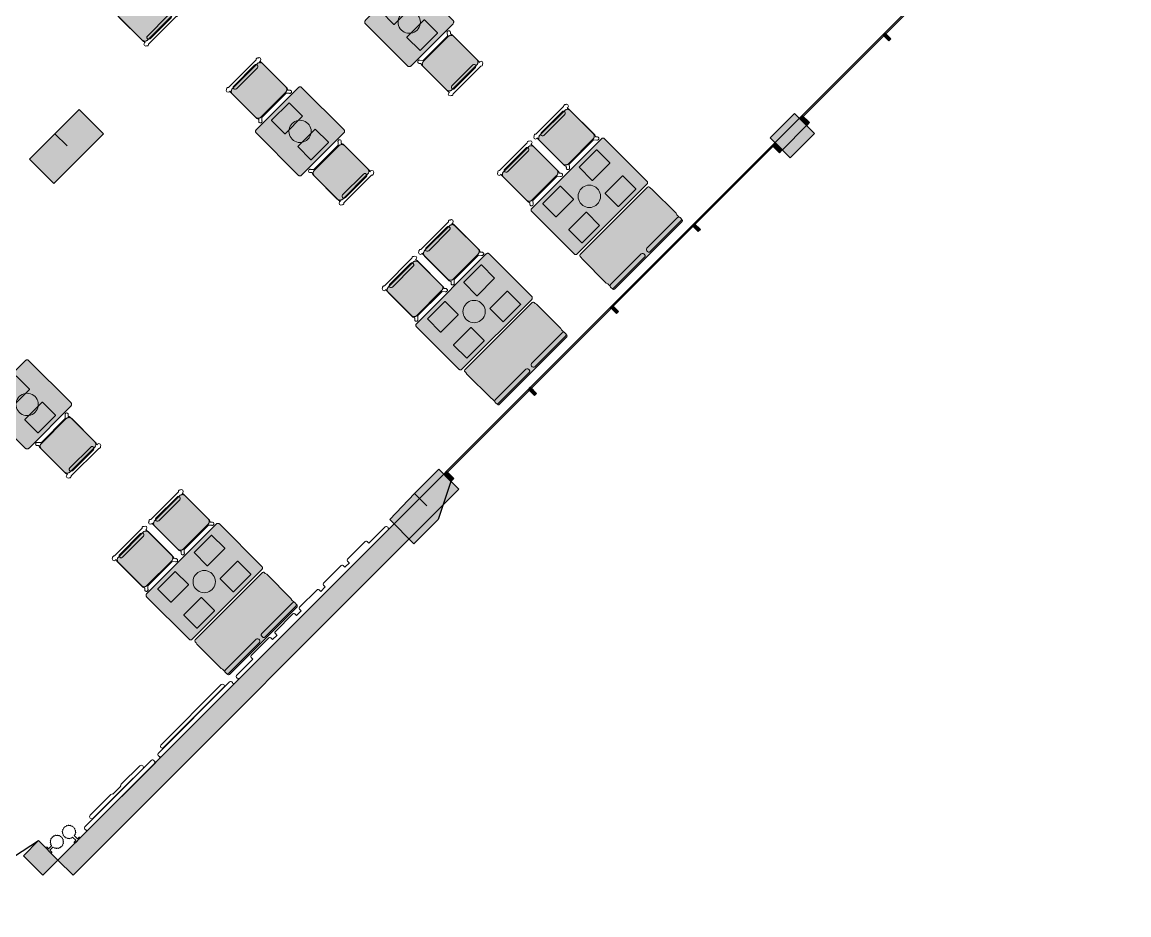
# Model space of a CAD drawing. Extents: x 2172.2 to 2210.6, y 415.3 to 458.1.
# Drawn here: x 2197.22 to 2210.13, y 415.27 to 425.67 of the extents above; entities that cross this region are included whole.
import ezdxf

# ---------------------------------------------------------------- set-up
doc = ezdxf.new("R2010")
doc.units = 0
for name, color, linetype, lineweight in [('AYAA_M3_BANQUETTES', 7, 'CONTINUOUS', 18), ('AYAA_M3_CHAIRS', 7, 'CONTINUOUS', 18), ('AYAA_M3_COLUMNS', 8, 'CONTINUOUS', 30), ('AYAA_M3_FINE_DETAIL', 8, 'CONTINUOUS', 9), ('AYAA_M3_GLAZING', 4, 'CONTINUOUS', 13), ('AYAA_M3_TABLES', 7, 'CONTINUOUS', 18), ('AYAA_M3_WALL_DECOR', 32, 'CONTINUOUS', 13), ('AYAA_M3_WALL_LIGHTS', 32, 'CONTINUOUS', 13), ('AYAA_M3_WALLS', 7, 'CONTINUOUS', 30)]:
    doc.layers.add(name, color=color, linetype=linetype, lineweight=lineweight)

# ---------------------------------------------------------------- blocks, each defined once
blk = doc.blocks.new('AYAA_M3_ARCHITECTURE')
at = {"layer": 'AYAA_M3_COLUMNS', "true_color": 0xcfdadc}
for points in [[(7.606645, -9.630836), (7.889453, -9.348031), (8.172293, -9.630871), (7.592468, -10.210694), (7.309659, -9.92782), (7.606613, -9.630871), (7.74805, -9.772274)], [(16.229349, -9.393993), (16.370768, -9.535411), (16.087927, -9.818251), (15.946541, -9.676798)], [(7.875276, -9.92789), (7.592503, -10.210663), (7.68676, -10.116405)], [(11.94096, -13.965218), (11.799574, -13.823766), (12.082382, -13.54096), (12.2238, -13.682378), (12.075308, -14.127855), (11.792468, -14.410695), (11.50966, -14.12782), (11.799553, -13.823812)]]:
    blk.add_hatch(color=256, dxfattribs=at).paths.add_polyline_path(points)
at = {"layer": 'AYAA_M3_WALLS', "true_color": 0xe1e6e6}
for points in [[(17.353592, -8.524304), (17.329552, -8.548347), (17.258841, -8.477635), (17.282883, -8.453594)], [(16.372185, -9.533998), (16.287333, -9.449144), (16.319859, -9.416617), (16.404711, -9.501471)], [(16.179852, -9.910177), (16.003075, -9.733401), (16.285917, -9.450559), (16.462694, -9.627336)], [(16.086514, -9.819668), (16.053988, -9.852195), (15.969134, -9.767343), (16.001661, -9.734816)], [(15.131212, -10.746685), (15.107171, -10.770726), (15.03646, -10.700016), (15.060502, -10.675974)], [(14.176619, -11.70128), (14.152576, -11.725321), (14.081866, -11.65461), (14.105907, -11.630569)], [(13.222024, -12.655873), (13.197983, -12.679915), (13.127272, -12.609204), (13.151314, -12.585163)], [(7.641751, -18.094725), (12.13895, -13.597526), (12.315727, -13.774302), (7.818528, -18.271502)], [(12.257745, -13.648438), (12.225218, -13.680964), (12.140365, -13.596111), (12.172892, -13.563584)], [(7.464975, -18.271502), (7.2387, -18.045227), (7.415477, -17.86845), (7.641751, -18.094725)]]:
    blk.add_hatch(color=256, dxfattribs=at).paths.add_polyline_path(points)
at = {"layer": 'AYAA_M3_COLUMNS', "linetype": 'CONTINUOUS', "lineweight": -2}
for points in [[(7.606645, -9.630836), (7.889453, -9.348031), (8.172293, -9.630871), (7.592468, -10.210694), (7.309659, -9.92782), (7.606613, -9.630871), (7.74805, -9.772274)], [(16.229349, -9.393993), (16.370768, -9.535411), (16.087927, -9.818251), (15.946541, -9.676798)], [(7.875276, -9.92789), (7.592503, -10.210663), (7.68676, -10.116405)], [(11.94096, -13.965218), (11.799574, -13.823766), (12.082382, -13.54096), (12.2238, -13.682378), (12.075308, -14.127855), (11.792468, -14.410695), (11.50966, -14.12782), (11.799553, -13.823812)]]:
    blk.add_lwpolyline(points, close=True, dxfattribs=at)
at = {"layer": 'AYAA_M3_GLAZING', "linetype": 'CONTINUOUS', "lineweight": -2}
for points in [[(16.314201, -9.443487), (16.303595, -9.43288), (20.116966, -5.61951), (20.127573, -5.630117)], [(12.167234, -13.590454), (12.156629, -13.579848), (15.985397, -9.751079), (15.996004, -9.761685)]]:
    blk.add_lwpolyline(points, close=True, dxfattribs=at)
at = {"layer": 'AYAA_M3_WALLS', "linetype": 'CONTINUOUS', "lineweight": -2}
for points in [[(17.353592, -8.524304), (17.329552, -8.548347), (17.258841, -8.477635), (17.282883, -8.453594)], [(16.372185, -9.533998), (16.287333, -9.449144), (16.319859, -9.416617), (16.404711, -9.501471)], [(16.179852, -9.910177), (16.003075, -9.733401), (16.285917, -9.450559), (16.462694, -9.627336)], [(16.086514, -9.819668), (16.053988, -9.852195), (15.969134, -9.767343), (16.001661, -9.734816)], [(15.131212, -10.746685), (15.107171, -10.770726), (15.03646, -10.700016), (15.060502, -10.675974)], [(14.176619, -11.70128), (14.152576, -11.725321), (14.081866, -11.65461), (14.105907, -11.630569)], [(13.222024, -12.655873), (13.197983, -12.679915), (13.127272, -12.609204), (13.151314, -12.585163)], [(7.641751, -18.094725), (12.13895, -13.597526), (12.315727, -13.774302), (7.818528, -18.271502)], [(12.257745, -13.648438), (12.225218, -13.680964), (12.140365, -13.596111), (12.172892, -13.563584)], [(7.464975, -18.271502), (7.2387, -18.045227), (7.415477, -17.86845), (7.641751, -18.094725)]]:
    blk.add_lwpolyline(points, close=True, dxfattribs=at)
blk = doc.blocks.new('AYAA_M3_DOOR_D0')
at = {"color": 0, "linetype": 'CONTINUOUS'}
blk.add_lwpolyline([(-0.625, 0), (-0.365, 1.223)], dxfattribs=at)
at = {"color": 0}
blk.add_arc((-0.625, 0), 1.25, 0, 78, dxfattribs=at)
blk = doc.blocks.new('AYAA_M3_UNIQUE_WALL_COMPOSITION_14')
at = {"color": 0, "linetype": 'CONTINUOUS', "lineweight": -2}
for points in [[(-0.5675, -0.0175), (-0.565095, -0.008512), (-0.559083, -0.0025), (-0.5675, -0.0025), (-0.5675, 0.0085), (0.5675, 0.0085), (0.5675, -0.0025), (0.559083, -0.0025), (0.565095, -0.008512), (0.5675, -0.0175), (0.5675, -0.0265), (0.565095, -0.035488), (0.558488, -0.042095), (0.5495, -0.0445), (-0.5495, -0.0445), (-0.558488, -0.042095), (-0.565095, -0.035488), (-0.5675, -0.0265)], [(-0.4086, -0.095), (-0.426278, -0.087678), (-0.4336, -0.07), (-0.426278, -0.052322), (-0.4086, -0.045), (-0.10215, -0.045), (-0.097325, -0.047), (0.063271, -0.047), (0.0681, -0.045), (0.4086, -0.045), (0.426265, -0.052322), (0.433583, -0.07), (0.426265, -0.087678), (0.4086, -0.095), (0.0681, -0.095), (0.050422, -0.087678), (0.048484, -0.083), (-0.082548, -0.083), (-0.084485, -0.087678), (-0.10215, -0.095)]]:
    blk.add_lwpolyline(points, close=True, dxfattribs=at)
blk = doc.blocks.new('AYAA_M3_UNIQUE_WALL_COMPOSITION_16')
at = {"color": 0, "linetype": 'CONTINUOUS', "lineweight": -2}
for points in [[(-0.60727, 0.0085), (0.60727, 0.0085), (0.60727, -0.0025), (0.598854, -0.0025), (0.604866, -0.008512), (0.60727, -0.0175), (0.60727, -0.0265), (0.604866, -0.035488), (0.598259, -0.042095), (0.58927, -0.0445), (-0.58927, -0.0445), (-0.598259, -0.042095), (-0.604866, -0.035488), (-0.60727, -0.0265), (-0.60727, -0.0175), (-0.604866, -0.008512), (-0.598854, -0.0025), (-0.60727, -0.0025)], [(0.497962, -0.091), (-0.497962, -0.091), (-0.512811, -0.084849), (-0.518962, -0.07), (-0.512811, -0.055151), (-0.497962, -0.049), (0.497962, -0.049), (0.512808, -0.055151), (0.518958, -0.07), (0.512808, -0.084849)]]:
    blk.add_lwpolyline(points, close=True, dxfattribs=at)
blk = doc.blocks.new('AYAA_M3_UNIQUE_WALL_COMPOSITION_17')
at = {"color": 0, "linetype": 'CONTINUOUS', "lineweight": -2}
blk.add_lwpolyline([(0.95634, -0.04522), (0.95634, -0.0719), (0.954128, -0.080169), (0.948049, -0.086248), (0.93978, -0.08846), (0.64998, -0.08846), (0.641711, -0.086248), (0.635632, -0.080169), (0.63342, -0.0719), (0.63342, -0.04522), (0.633666, -0.0443), (0.558654, -0.0443), (0.5589, -0.04522), (0.5589, -0.0719), (0.556688, -0.080169), (0.550609, -0.086248), (0.54234, -0.08846), (0.25254, -0.08846), (0.244271, -0.086248), (0.238192, -0.080169), (0.23598, -0.0719), (0.23598, -0.04522), (0.236226, -0.0443), (0.161214, -0.0443), (0.16146, -0.04522), (0.16146, -0.0719), (0.159248, -0.080169), (0.153169, -0.086248), (0.1449, -0.08846), (-0.1449, -0.08846), (-0.153169, -0.086248), (-0.159248, -0.080169), (-0.16146, -0.0719), (-0.16146, -0.04522), (-0.161214, -0.0443), (-0.236226, -0.0443), (-0.23598, -0.04522), (-0.23598, -0.0719), (-0.238192, -0.080169), (-0.244271, -0.086248), (-0.25254, -0.08846), (-0.54234, -0.08846), (-0.550609, -0.086248), (-0.556688, -0.080169), (-0.5589, -0.0719), (-0.5589, -0.04522), (-0.558654, -0.0443), (-0.633666, -0.0443), (-0.63342, -0.04522), (-0.63342, -0.0719), (-0.635632, -0.080169), (-0.641711, -0.086248), (-0.64998, -0.08846), (-0.93978, -0.08846), (-0.948049, -0.086248), (-0.954128, -0.080169), (-0.95634, -0.0719), (-0.95634, -0.04522), (-0.956094, -0.0443), (-1.22544, -0.0443), (-1.233709, -0.042088), (-1.239788, -0.036009), (-1.242, -0.02774), (-1.242, -0.01946), (-1.239788, -0.011191), (-1.234257, -0.00566), (-1.242, -0.00566), (-1.242, 0.00446), (1.242, 0.00446), (1.242, -0.00566), (1.234257, -0.00566), (1.239788, -0.011191), (1.242, -0.01946), (1.242, -0.02774), (1.239788, -0.036009), (1.233709, -0.042088), (1.22544, -0.0443), (0.956094, -0.0443)], close=True, dxfattribs=at)
blk = doc.blocks.new('AYAA_M3_SCONCE')
at = {"color": 0, "linetype": 'CONTINUOUS', "lineweight": -2}
blk.add_lwpolyline([(-0.066057, -0.178967), (-0.064423, -0.178291), (-0.064952, -0.1775), (-0.069291, -0.168701), (-0.071015, -0.163622), (-0.072921, -0.164412), (-0.075043, -0.163533), (-0.075921, -0.161412), (-0.075043, -0.15929), (-0.072921, -0.158412), (-0.072618, -0.158538), (-0.074358, -0.149789), (-0.074835, -0.142517), (-0.076, -0.143), (-0.078121, -0.142121), (-0.079, -0.14), (-0.078121, -0.137879), (-0.076, -0.137), (-0.074835, -0.137483), (-0.074358, -0.130211), (-0.072618, -0.121462), (-0.072921, -0.121588), (-0.075043, -0.12071), (-0.075921, -0.118588), (-0.075043, -0.116467), (-0.072921, -0.115588), (-0.071015, -0.116378), (-0.069291, -0.111299), (-0.064952, -0.1025), (-0.064423, -0.101709), (-0.066057, -0.101033), (-0.066935, -0.098911), (-0.066057, -0.09679), (-0.063935, -0.095911), (-0.061814, -0.09679), (-0.061555, -0.097416), (-0.059501, -0.094343), (-0.053033, -0.086967), (-0.050898, -0.085095), (-0.051891, -0.084684), (-0.052769, -0.082563), (-0.051891, -0.080442), (-0.049769, -0.079563), (-0.047648, -0.080442), (-0.0471, -0.081764), (-0.045657, -0.080499), (-0.0375, -0.075048), (-0.033493, -0.073072), (-0.033693, -0.072989), (-0.034572, -0.070868), (-0.033693, -0.068747), (-0.031572, -0.067868), (-0.02945, -0.068747), (-0.028646, -0.07069), (-0.019411, -0.067556), (-0.013177, -0.066316), (-0.013816, -0.064774), (-0.012937, -0.062652), (-0.012, -0.062264), (-0.012, -0.014), (-0.037, -0.014), (-0.040995, -0.012931), (-0.043931, -0.009995), (-0.045, -0.006), (-0.043931, -0.002005), (-0.040995, 0.000931), (-0.037, 0.002), (0.037, 0.002), (0.040995, 0.000931), (0.043931, -0.002005), (0.045, -0.006), (0.043931, -0.009995), (0.040995, -0.012931), (0.037, -0.014), (0.012, -0.014), (0.012, -0.062264), (0.012937, -0.062652), (0.013816, -0.064774), (0.013177, -0.066316), (0.019411, -0.067556), (0.028646, -0.07069), (0.02945, -0.068747), (0.031572, -0.067868), (0.033693, -0.068747), (0.034572, -0.070868), (0.033693, -0.072989), (0.033493, -0.073072), (0.0375, -0.075048), (0.045657, -0.080499), (0.0471, -0.081764), (0.047648, -0.080442), (0.049769, -0.079563), (0.051891, -0.080442), (0.052769, -0.082563), (0.051891, -0.084684), (0.050898, -0.085095), (0.053033, -0.086967), (0.059501, -0.094343), (0.061555, -0.097416), (0.061814, -0.09679), (0.063935, -0.095911), (0.066057, -0.09679), (0.066935, -0.098911), (0.066057, -0.101033), (0.064423, -0.101709), (0.064952, -0.1025), (0.069291, -0.111299), (0.071015, -0.116378), (0.072921, -0.115588), (0.075043, -0.116467), (0.075921, -0.118588), (0.075043, -0.12071), (0.072921, -0.121588), (0.072618, -0.121462), (0.074358, -0.130211), (0.074835, -0.137483), (0.076, -0.137), (0.078121, -0.137879), (0.079, -0.14), (0.078121, -0.142121), (0.076, -0.143), (0.074835, -0.142517), (0.074358, -0.149789), (0.072618, -0.158538), (0.072921, -0.158412), (0.075043, -0.15929), (0.075921, -0.161412), (0.075043, -0.163533), (0.072921, -0.164412), (0.071015, -0.163622), (0.069291, -0.168701), (0.064952, -0.1775), (0.064423, -0.178291), (0.066057, -0.178967), (0.066935, -0.181089), (0.066057, -0.18321), (0.063935, -0.184089), (0.061814, -0.18321), (0.061555, -0.182584), (0.059501, -0.185657), (0.053033, -0.193033), (0.050898, -0.194905), (0.051891, -0.195316), (0.052769, -0.197437), (0.051891, -0.199558), (0.049769, -0.200437), (0.047648, -0.199558), (0.0471, -0.198236), (0.045657, -0.199501), (0.0375, -0.204952), (0.033493, -0.206928), (0.033693, -0.207011), (0.034572, -0.209132), (0.033693, -0.211253), (0.031572, -0.212132), (0.02945, -0.211253), (0.028646, -0.20931), (0.019411, -0.212444), (0.013177, -0.213684), (0.013816, -0.215226), (0.012937, -0.217348), (0.010816, -0.218226), (0.008695, -0.217348), (0.007816, -0.215226), (0.008131, -0.214467), (0, -0.215), (-0.008131, -0.214467), (-0.007816, -0.215226), (-0.008695, -0.217348), (-0.010816, -0.218226), (-0.012937, -0.217348), (-0.013816, -0.215226), (-0.013177, -0.213684), (-0.019411, -0.212444), (-0.028646, -0.20931), (-0.02945, -0.211253), (-0.031572, -0.212132), (-0.033693, -0.211253), (-0.034572, -0.209132), (-0.033693, -0.207011), (-0.033493, -0.206928), (-0.0375, -0.204952), (-0.045657, -0.199501), (-0.0471, -0.198236), (-0.047648, -0.199558), (-0.049769, -0.200437), (-0.051891, -0.199558), (-0.052769, -0.197437), (-0.051891, -0.195316), (-0.050898, -0.194905), (-0.053033, -0.193033), (-0.059501, -0.185657), (-0.061555, -0.182584), (-0.061814, -0.18321), (-0.063935, -0.184089), (-0.066057, -0.18321), (-0.066935, -0.181089)], close=True, dxfattribs=at)
blk = doc.blocks.new('AYAA_M3_CHAIR_IVORY')
at = {"true_color": 0xeaeeee}
blk.add_hatch(color=256, dxfattribs=at).paths.add_polyline_path([(-0.247475, -0.204863), (-0.248872, -0.200013), (-0.249717, -0.195038), (-0.25, -0.19), (-0.25, 0.19), (-0.249717, 0.195038), (-0.248872, 0.200013), (-0.247475, 0.204863), (-0.245544, 0.209525), (-0.243103, 0.213941), (-0.240182, 0.218057), (-0.23682, 0.22182), (-0.233057, 0.225182), (-0.228941, 0.228103), (-0.224525, 0.230544), (-0.219863, 0.232475), (-0.215013, 0.233872), (-0.210038, 0.234717), (-0.205, 0.235), (0.205, 0.235), (0.210038, 0.234717), (0.215013, 0.233872), (0.219863, 0.232475), (0.224525, 0.230544), (0.228941, 0.228103), (0.233057, 0.225182), (0.23682, 0.22182), (0.240182, 0.218057), (0.243103, 0.213941), (0.245544, 0.209525), (0.247475, 0.204863), (0.248872, 0.200013), (0.249717, 0.195038), (0.25, 0.19), (0.25, -0.19), (0.249717, -0.195038), (0.248872, -0.200013), (0.247475, -0.204863), (0.245544, -0.209525), (0.243103, -0.213941), (0.240182, -0.218057), (0.23682, -0.22182), (0.233057, -0.225182), (0.228941, -0.228103), (0.224525, -0.230544), (0.219863, -0.232475), (0.215013, -0.233872), (0.210038, -0.234717), (0.205, -0.235), (-0.205, -0.235), (-0.210038, -0.234717), (-0.215013, -0.233872), (-0.219863, -0.232475), (-0.224525, -0.230544), (-0.228941, -0.228103), (-0.233057, -0.225182), (-0.23682, -0.22182), (-0.240182, -0.218057), (-0.243103, -0.213941), (-0.245544, -0.209525)])
at = {"color": 0, "linetype": 'CONTINUOUS', "lineweight": -2}
for points in [[(-0.255, -0.233), (-0.242972, -0.233), (-0.245992, -0.22998), (-0.25, -0.215), (-0.25, 0.215), (-0.245992, 0.22998), (-0.240149, 0.235823), (-0.252556, 0.249383), (-0.254118, 0.250179), (-0.258321, 0.254382), (-0.26102, 0.259679), (-0.26195, 0.26555), (-0.26102, 0.271421), (-0.258321, 0.276718), (-0.254118, 0.280921), (-0.248821, 0.28362), (-0.24295, 0.28455), (-0.237079, 0.28362), (-0.231782, 0.280921), (-0.227579, 0.276718), (-0.22608, 0.273776), (-0.20172, 0.24715), (-0.200943, 0.245), (0.200943, 0.245), (0.20172, 0.24715), (0.22608, 0.273776), (0.227579, 0.276718), (0.231782, 0.280921), (0.237079, 0.28362), (0.24295, 0.28455), (0.248821, 0.28362), (0.254118, 0.280921), (0.258321, 0.276718), (0.26102, 0.271421), (0.26195, 0.26555), (0.26102, 0.259679), (0.258321, 0.254382), (0.254118, 0.250179), (0.252556, 0.249383), (0.240149, 0.235823), (0.245992, 0.22998), (0.25, 0.215), (0.25, -0.215), (0.245992, -0.22998), (0.242972, -0.233), (0.255, -0.233), (0.270556, -0.239444), (0.277, -0.255), (0.270556, -0.270556), (0.259027, -0.275332), (0.258321, -0.276718), (0.254118, -0.280921), (0.248821, -0.28362), (0.24295, -0.28455), (0.237079, -0.28362), (0.231782, -0.280921), (0.227861, -0.277), (-0.227861, -0.277), (-0.231782, -0.280921), (-0.237079, -0.28362), (-0.24295, -0.28455), (-0.248821, -0.28362), (-0.254118, -0.280921), (-0.258321, -0.276718), (-0.259027, -0.275332), (-0.270556, -0.270556), (-0.277, -0.255), (-0.270556, -0.239444)], [(-0.247475, -0.204863), (-0.248872, -0.200013), (-0.249717, -0.195038), (-0.25, -0.19), (-0.25, 0.19), (-0.249717, 0.195038), (-0.248872, 0.200013), (-0.247475, 0.204863), (-0.245544, 0.209525), (-0.243103, 0.213941), (-0.240182, 0.218057), (-0.23682, 0.22182), (-0.233057, 0.225182), (-0.228941, 0.228103), (-0.224525, 0.230544), (-0.219863, 0.232475), (-0.215013, 0.233872), (-0.210038, 0.234717), (-0.205, 0.235), (0.205, 0.235), (0.210038, 0.234717), (0.215013, 0.233872), (0.219863, 0.232475), (0.224525, 0.230544), (0.228941, 0.228103), (0.233057, 0.225182), (0.23682, 0.22182), (0.240182, 0.218057), (0.243103, 0.213941), (0.245544, 0.209525), (0.247475, 0.204863), (0.248872, 0.200013), (0.249717, 0.195038), (0.25, 0.19), (0.25, -0.19), (0.249717, -0.195038), (0.248872, -0.200013), (0.247475, -0.204863), (0.245544, -0.209525), (0.243103, -0.213941), (0.240182, -0.218057), (0.23682, -0.22182), (0.233057, -0.225182), (0.228941, -0.228103), (0.224525, -0.230544), (0.219863, -0.232475), (0.215013, -0.233872), (0.210038, -0.234717), (0.205, -0.235), (-0.205, -0.235), (-0.210038, -0.234717), (-0.215013, -0.233872), (-0.219863, -0.232475), (-0.224525, -0.230544), (-0.228941, -0.228103), (-0.233057, -0.225182), (-0.23682, -0.22182), (-0.240182, -0.218057), (-0.243103, -0.213941), (-0.245544, -0.209525)], [(-0.183735, -0.203506), (-0.1725, -0.2005), (0.1725, -0.2005), (0.183735, -0.203506), (0.191994, -0.211765), (0.195, -0.223), (0.191994, -0.234235), (0.183735, -0.242494), (0.1725, -0.2455), (-0.1725, -0.2455), (-0.183735, -0.242494), (-0.191994, -0.234235), (-0.195, -0.223), (-0.191994, -0.211765)]]:
    blk.add_lwpolyline(points, close=True, dxfattribs=at)
blk = doc.blocks.new('AYAA_M3_DINING_TWO_SQUARE')
at = {"true_color": 0xf9f9f5}
blk.add_hatch(color=256, dxfattribs=at).paths.add_polyline_path([(-0.365847, -0.367678), (-0.369032, -0.364695), (-0.371594, -0.36135), (-0.373471, -0.357725), (-0.374615, -0.353911), (-0.375, -0.35), (-0.375, 0.35), (-0.374615, 0.353911), (-0.373471, 0.357725), (-0.371594, 0.36135), (-0.369032, 0.364695), (-0.365847, 0.367678), (-0.362118, 0.370225), (-0.357937, 0.372275), (-0.353407, 0.373776), (-0.348639, 0.374692), (-0.34375, 0.375), (0.34375, 0.375), (0.348639, 0.374692), (0.353407, 0.373776), (0.357937, 0.372275), (0.362118, 0.370225), (0.365847, 0.367678), (0.369032, 0.364695), (0.371594, 0.36135), (0.373471, 0.357725), (0.374615, 0.353911), (0.375, 0.35), (0.375, -0.35), (0.374615, -0.353911), (0.373471, -0.357725), (0.371594, -0.36135), (0.369032, -0.364695), (0.365847, -0.367678), (0.362118, -0.370225), (0.357937, -0.372275), (0.353407, -0.373776), (0.348639, -0.374692), (0.34375, -0.375), (-0.34375, -0.375), (-0.348639, -0.374692), (-0.353407, -0.373776), (-0.357937, -0.372275), (-0.362118, -0.370225)])
at = {"color": 0, "linetype": 'CONTINUOUS', "lineweight": -2}
blk.add_lwpolyline([(-0.374615, 0.353911), (-0.373471, 0.357725), (-0.371594, 0.36135), (-0.369032, 0.364695), (-0.365847, 0.367678), (-0.362118, 0.370225), (-0.357937, 0.372275), (-0.353407, 0.373776), (-0.348639, 0.374692), (-0.34375, 0.375), (0.34375, 0.375), (0.348639, 0.374692), (0.353407, 0.373776), (0.357937, 0.372275), (0.362118, 0.370225), (0.365847, 0.367678), (0.369032, 0.364695), (0.371594, 0.36135), (0.373471, 0.357725), (0.374615, 0.353911), (0.375, 0.35), (0.375, -0.35), (0.374615, -0.353911), (0.373471, -0.357725), (0.371594, -0.36135), (0.369032, -0.364695), (0.365847, -0.367678), (0.362118, -0.370225), (0.357937, -0.372275), (0.353407, -0.373776), (0.348639, -0.374692), (0.34375, -0.375), (-0.34375, -0.375), (-0.348639, -0.374692), (-0.353407, -0.373776), (-0.357937, -0.372275), (-0.362118, -0.370225), (-0.365847, -0.367678), (-0.369032, -0.364695), (-0.371594, -0.36135), (-0.373471, -0.357725), (-0.374615, -0.353911), (-0.375, -0.35), (-0.375, 0.35)], close=True, dxfattribs=at)
at = {"layer": 'AYAA_M3_FINE_DETAIL', "linetype": 'CONTINUOUS', "lineweight": -2}
for points in [[(-0.144733, 0.106001), (-0.145, 0.107), (-0.145, 0.323), (-0.144733, 0.323999), (-0.143999, 0.324733), (-0.143, 0.325), (0.143, 0.325), (0.143999, 0.324733), (0.144733, 0.323999), (0.145, 0.323), (0.145, 0.107), (0.144733, 0.106001), (0.143999, 0.105267), (0.143, 0.105), (-0.143, 0.105), (-0.143999, 0.105267)], [(-0.123637, 0.040172), (-0.115831, 0.059019), (-0.105172, 0.076412), (-0.091924, 0.091924), (-0.076412, 0.105172), (-0.059019, 0.115831), (-0.040172, 0.123637), (-0.020336, 0.128399), (0, 0.13), (0.020336, 0.128399), (0.040172, 0.123637), (0.059019, 0.115831), (0.076412, 0.105172), (0.091924, 0.091924), (0.105172, 0.076412), (0.115831, 0.059019), (0.123637, 0.040172), (0.128399, 0.020336), (0.13, 0), (0.128399, -0.020336), (0.123637, -0.040172), (0.115831, -0.059019), (0.105172, -0.076412), (0.091924, -0.091924), (0.076412, -0.105172), (0.059019, -0.115831), (0.040172, -0.123637), (0.020336, -0.128399), (0, -0.13), (-0.020336, -0.128399), (-0.040172, -0.123637), (-0.059019, -0.115831), (-0.076412, -0.105172), (-0.091924, -0.091924), (-0.105172, -0.076412), (-0.115831, -0.059019), (-0.123637, -0.040172), (-0.128399, -0.020336), (-0.13, 0), (-0.128399, 0.020336)], [(-0.144733, -0.106001), (-0.143999, -0.105267), (-0.143, -0.105), (0.143, -0.105), (0.143999, -0.105267), (0.144733, -0.106001), (0.145, -0.107), (0.145, -0.323), (0.144733, -0.323999), (0.143999, -0.324733), (0.143, -0.325), (-0.143, -0.325), (-0.143999, -0.324733), (-0.144733, -0.323999), (-0.145, -0.323), (-0.145, -0.107)]]:
    blk.add_lwpolyline(points, close=True, dxfattribs=at)
blk = doc.blocks.new('AYAA_M3_CHAIR_OLIVE')
at = {"true_color": 0x729160}
blk.add_hatch(color=256, dxfattribs=at).paths.add_polyline_path([(-0.247475, -0.204863), (-0.248872, -0.200013), (-0.249717, -0.195038), (-0.25, -0.19), (-0.25, 0.19), (-0.249717, 0.195038), (-0.248872, 0.200013), (-0.247475, 0.204863), (-0.245544, 0.209525), (-0.243103, 0.213941), (-0.240182, 0.218057), (-0.23682, 0.22182), (-0.233057, 0.225182), (-0.228941, 0.228103), (-0.224525, 0.230544), (-0.219863, 0.232475), (-0.215013, 0.233872), (-0.210038, 0.234717), (-0.205, 0.235), (0.205, 0.235), (0.210038, 0.234717), (0.215013, 0.233872), (0.219863, 0.232475), (0.224525, 0.230544), (0.228941, 0.228103), (0.233057, 0.225182), (0.23682, 0.22182), (0.240182, 0.218057), (0.243103, 0.213941), (0.245544, 0.209525), (0.247475, 0.204863), (0.248872, 0.200013), (0.249717, 0.195038), (0.25, 0.19), (0.25, -0.19), (0.249717, -0.195038), (0.248872, -0.200013), (0.247475, -0.204863), (0.245544, -0.209525), (0.243103, -0.213941), (0.240182, -0.218057), (0.23682, -0.22182), (0.233057, -0.225182), (0.228941, -0.228103), (0.224525, -0.230544), (0.219863, -0.232475), (0.215013, -0.233872), (0.210038, -0.234717), (0.205, -0.235), (-0.205, -0.235), (-0.210038, -0.234717), (-0.215013, -0.233872), (-0.219863, -0.232475), (-0.224525, -0.230544), (-0.228941, -0.228103), (-0.233057, -0.225182), (-0.23682, -0.22182), (-0.240182, -0.218057), (-0.243103, -0.213941), (-0.245544, -0.209525)])
at = {"color": 0, "linetype": 'CONTINUOUS', "lineweight": -2}
for points in [[(-0.255, -0.233), (-0.242972, -0.233), (-0.245992, -0.22998), (-0.25, -0.215), (-0.25, 0.215), (-0.245992, 0.22998), (-0.240149, 0.235823), (-0.252556, 0.249383), (-0.254118, 0.250179), (-0.258321, 0.254382), (-0.26102, 0.259679), (-0.26195, 0.26555), (-0.26102, 0.271421), (-0.258321, 0.276718), (-0.254118, 0.280921), (-0.248821, 0.28362), (-0.24295, 0.28455), (-0.237079, 0.28362), (-0.231782, 0.280921), (-0.227579, 0.276718), (-0.22608, 0.273776), (-0.20172, 0.24715), (-0.200943, 0.245), (0.200943, 0.245), (0.20172, 0.24715), (0.22608, 0.273776), (0.227579, 0.276718), (0.231782, 0.280921), (0.237079, 0.28362), (0.24295, 0.28455), (0.248821, 0.28362), (0.254118, 0.280921), (0.258321, 0.276718), (0.26102, 0.271421), (0.26195, 0.26555), (0.26102, 0.259679), (0.258321, 0.254382), (0.254118, 0.250179), (0.252556, 0.249383), (0.240149, 0.235823), (0.245992, 0.22998), (0.25, 0.215), (0.25, -0.215), (0.245992, -0.22998), (0.242972, -0.233), (0.255, -0.233), (0.270556, -0.239444), (0.277, -0.255), (0.270556, -0.270556), (0.259027, -0.275332), (0.258321, -0.276718), (0.254118, -0.280921), (0.248821, -0.28362), (0.24295, -0.28455), (0.237079, -0.28362), (0.231782, -0.280921), (0.227861, -0.277), (-0.227861, -0.277), (-0.231782, -0.280921), (-0.237079, -0.28362), (-0.24295, -0.28455), (-0.248821, -0.28362), (-0.254118, -0.280921), (-0.258321, -0.276718), (-0.259027, -0.275332), (-0.270556, -0.270556), (-0.277, -0.255), (-0.270556, -0.239444)], [(-0.247475, -0.204863), (-0.248872, -0.200013), (-0.249717, -0.195038), (-0.25, -0.19), (-0.25, 0.19), (-0.249717, 0.195038), (-0.248872, 0.200013), (-0.247475, 0.204863), (-0.245544, 0.209525), (-0.243103, 0.213941), (-0.240182, 0.218057), (-0.23682, 0.22182), (-0.233057, 0.225182), (-0.228941, 0.228103), (-0.224525, 0.230544), (-0.219863, 0.232475), (-0.215013, 0.233872), (-0.210038, 0.234717), (-0.205, 0.235), (0.205, 0.235), (0.210038, 0.234717), (0.215013, 0.233872), (0.219863, 0.232475), (0.224525, 0.230544), (0.228941, 0.228103), (0.233057, 0.225182), (0.23682, 0.22182), (0.240182, 0.218057), (0.243103, 0.213941), (0.245544, 0.209525), (0.247475, 0.204863), (0.248872, 0.200013), (0.249717, 0.195038), (0.25, 0.19), (0.25, -0.19), (0.249717, -0.195038), (0.248872, -0.200013), (0.247475, -0.204863), (0.245544, -0.209525), (0.243103, -0.213941), (0.240182, -0.218057), (0.23682, -0.22182), (0.233057, -0.225182), (0.228941, -0.228103), (0.224525, -0.230544), (0.219863, -0.232475), (0.215013, -0.233872), (0.210038, -0.234717), (0.205, -0.235), (-0.205, -0.235), (-0.210038, -0.234717), (-0.215013, -0.233872), (-0.219863, -0.232475), (-0.224525, -0.230544), (-0.228941, -0.228103), (-0.233057, -0.225182), (-0.23682, -0.22182), (-0.240182, -0.218057), (-0.243103, -0.213941), (-0.245544, -0.209525)], [(-0.183735, -0.203506), (-0.1725, -0.2005), (0.1725, -0.2005), (0.183735, -0.203506), (0.191994, -0.211765), (0.195, -0.223), (0.191994, -0.234235), (0.183735, -0.242494), (0.1725, -0.2455), (-0.1725, -0.2455), (-0.183735, -0.242494), (-0.191994, -0.234235), (-0.195, -0.223), (-0.191994, -0.211765)]]:
    blk.add_lwpolyline(points, close=True, dxfattribs=at)
blk = doc.blocks.new('AYAA_M3_DINING_2')
at = {"true_color": 0xf9f9f5}
blk.add_hatch(color=256, dxfattribs=at).paths.add_polyline_path([(-0.595225, -0.364695), (-0.597275, -0.36135), (-0.598776, -0.357725), (-0.599692, -0.353911), (-0.6, -0.35), (-0.6, 0.35), (-0.599692, 0.353911), (-0.598776, 0.357725), (-0.597275, 0.36135), (-0.595225, 0.364695), (-0.592678, 0.367678), (-0.589695, 0.370225), (-0.58635, 0.372275), (-0.582725, 0.373776), (-0.578911, 0.374692), (-0.575, 0.375), (0.575, 0.375), (0.578911, 0.374692), (0.582725, 0.373776), (0.58635, 0.372275), (0.589695, 0.370225), (0.592678, 0.367678), (0.595225, 0.364695), (0.597275, 0.36135), (0.598776, 0.357725), (0.599692, 0.353911), (0.6, 0.35), (0.6, -0.35), (0.599692, -0.353911), (0.598776, -0.357725), (0.597275, -0.36135), (0.595225, -0.364695), (0.592678, -0.367678), (0.589695, -0.370225), (0.58635, -0.372275), (0.582725, -0.373776), (0.578911, -0.374692), (0.575, -0.375), (-0.575, -0.375), (-0.578911, -0.374692), (-0.582725, -0.373776), (-0.58635, -0.372275), (-0.589695, -0.370225), (-0.592678, -0.367678)])
at = {"color": 0, "linetype": 'CONTINUOUS', "lineweight": -2}
blk.add_lwpolyline([(-0.599692, 0.353911), (-0.598776, 0.357725), (-0.597275, 0.36135), (-0.595225, 0.364695), (-0.592678, 0.367678), (-0.589695, 0.370225), (-0.58635, 0.372275), (-0.582725, 0.373776), (-0.578911, 0.374692), (-0.575, 0.375), (0.575, 0.375), (0.578911, 0.374692), (0.582725, 0.373776), (0.58635, 0.372275), (0.589695, 0.370225), (0.592678, 0.367678), (0.595225, 0.364695), (0.597275, 0.36135), (0.598776, 0.357725), (0.599692, 0.353911), (0.6, 0.35), (0.6, -0.35), (0.599692, -0.353911), (0.598776, -0.357725), (0.597275, -0.36135), (0.595225, -0.364695), (0.592678, -0.367678), (0.589695, -0.370225), (0.58635, -0.372275), (0.582725, -0.373776), (0.578911, -0.374692), (0.575, -0.375), (-0.575, -0.375), (-0.578911, -0.374692), (-0.582725, -0.373776), (-0.58635, -0.372275), (-0.589695, -0.370225), (-0.592678, -0.367678), (-0.595225, -0.364695), (-0.597275, -0.36135), (-0.598776, -0.357725), (-0.599692, -0.353911), (-0.6, -0.35), (-0.6, 0.35)], close=True, dxfattribs=at)
at = {"layer": 'AYAA_M3_FINE_DETAIL', "linetype": 'CONTINUOUS', "lineweight": -2}
for points in [[(-0.443, 0.325), (-0.157, 0.325), (-0.156001, 0.324733), (-0.155267, 0.323999), (-0.155, 0.323), (-0.155, 0.107), (-0.155267, 0.106001), (-0.156001, 0.105267), (-0.157, 0.105), (-0.443, 0.105), (-0.443999, 0.105267), (-0.444733, 0.106001), (-0.445, 0.107), (-0.445, 0.323), (-0.444733, 0.323999), (-0.443999, 0.324733)], [(0.155, 0.323), (0.155267, 0.323999), (0.156001, 0.324733), (0.157, 0.325), (0.443, 0.325), (0.443999, 0.324733), (0.444733, 0.323999), (0.445, 0.323), (0.445, 0.107), (0.444733, 0.106001), (0.443999, 0.105267), (0.443, 0.105), (0.157, 0.105), (0.156001, 0.105267), (0.155267, 0.106001), (0.155, 0.107)], [(-0.123637, 0.040172), (-0.115831, 0.059019), (-0.105172, 0.076412), (-0.091924, 0.091924), (-0.076412, 0.105172), (-0.059019, 0.115831), (-0.040172, 0.123637), (-0.020336, 0.128399), (0, 0.13), (0.020336, 0.128399), (0.040172, 0.123637), (0.059019, 0.115831), (0.076412, 0.105172), (0.091924, 0.091924), (0.105172, 0.076412), (0.115831, 0.059019), (0.123637, 0.040172), (0.128399, 0.020336), (0.13, 0), (0.128399, -0.020336), (0.123637, -0.040172), (0.115831, -0.059019), (0.105172, -0.076412), (0.091924, -0.091924), (0.076412, -0.105172), (0.059019, -0.115831), (0.040172, -0.123637), (0.020336, -0.128399), (0, -0.13), (-0.020336, -0.128399), (-0.040172, -0.123637), (-0.059019, -0.115831), (-0.076412, -0.105172), (-0.091924, -0.091924), (-0.105172, -0.076412), (-0.115831, -0.059019), (-0.123637, -0.040172), (-0.128399, -0.020336), (-0.13, 0), (-0.128399, 0.020336)], [(-0.443999, -0.105267), (-0.443, -0.105), (-0.157, -0.105), (-0.156001, -0.105267), (-0.155267, -0.106001), (-0.155, -0.107), (-0.155, -0.323), (-0.155267, -0.323999), (-0.156001, -0.324733), (-0.157, -0.325), (-0.443, -0.325), (-0.443999, -0.324733), (-0.444733, -0.323999), (-0.445, -0.323), (-0.445, -0.107), (-0.444733, -0.106001)], [(0.155267, -0.106001), (0.156001, -0.105267), (0.157, -0.105), (0.443, -0.105), (0.443999, -0.105267), (0.444733, -0.106001), (0.445, -0.107), (0.445, -0.323), (0.444733, -0.323999), (0.443999, -0.324733), (0.443, -0.325), (0.157, -0.325), (0.156001, -0.324733), (0.155267, -0.323999), (0.155, -0.323), (0.155, -0.107)]]:
    blk.add_lwpolyline(points, close=True, dxfattribs=at)
blk = doc.blocks.new('AYAA_M3_PERIMETER_BENCH_2')
at = {"true_color": 0xa7bd99}
blk.add_hatch(color=256, dxfattribs=at).paths.add_polyline_path([(-0.57, -0.236453), (-0.57, -0.198688), (-0.575, -0.18), (-0.575, 0.22), (-0.57, 0.238688), (-0.57, 0.255), (-0.567996, 0.26249), (-0.56249, 0.267996), (-0.555, 0.27), (0.555, 0.27), (0.56249, 0.267996), (0.567996, 0.26249), (0.57, 0.255), (0.57, 0.238688), (0.575, 0.22), (0.575, -0.18), (0.57, -0.198688), (0.57, -0.236453), (0.572061, -0.238514), (0.575, -0.2495), (0.575, -0.2605), (0.572061, -0.271486), (0.569799, -0.273748), (0.57, -0.2745), (0.57, -0.2855), (0.568397, -0.291492), (0.563992, -0.295897), (0.558, -0.2975), (-0.558, -0.2975), (-0.563992, -0.295897), (-0.568397, -0.291492), (-0.57, -0.2855), (-0.57, -0.2745), (-0.569799, -0.273748), (-0.572061, -0.271486), (-0.575, -0.2605), (-0.575, -0.2495), (-0.572061, -0.238514)])
at = {"color": 0, "linetype": 'CONTINUOUS', "lineweight": -2}
for points in [[(-0.57, -0.236453), (-0.57, -0.198688), (-0.575, -0.18), (-0.575, 0.22), (-0.57, 0.238688), (-0.57, 0.255), (-0.567996, 0.26249), (-0.56249, 0.267996), (-0.555, 0.27), (0.555, 0.27), (0.56249, 0.267996), (0.567996, 0.26249), (0.57, 0.255), (0.57, 0.238688), (0.575, 0.22), (0.575, -0.18), (0.57, -0.198688), (0.57, -0.236453), (0.572061, -0.238514), (0.575, -0.2495), (0.575, -0.2605), (0.572061, -0.271486), (0.569799, -0.273748), (0.57, -0.2745), (0.57, -0.2855), (0.568397, -0.291492), (0.563992, -0.295897), (0.558, -0.2975), (-0.558, -0.2975), (-0.563992, -0.295897), (-0.568397, -0.291492), (-0.57, -0.2855), (-0.57, -0.2745), (-0.569799, -0.273748), (-0.572061, -0.271486), (-0.575, -0.2605), (-0.575, -0.2495), (-0.572061, -0.238514)], [(-0.553, -0.2275), (-0.047, -0.2275), (-0.036014, -0.230439), (-0.027939, -0.238514), (-0.025, -0.2495), (-0.025, -0.2605), (-0.027939, -0.271486), (-0.036014, -0.279561), (-0.047, -0.2825), (-0.553, -0.2825), (-0.563986, -0.279561), (-0.572061, -0.271486), (-0.575, -0.2605), (-0.575, -0.2495), (-0.572061, -0.238514), (-0.563986, -0.230439)], [(0.047, -0.2275), (0.553, -0.2275), (0.563986, -0.230439), (0.572061, -0.238514), (0.575, -0.2495), (0.575, -0.2605), (0.572061, -0.271486), (0.563986, -0.279561), (0.553, -0.2825), (0.047, -0.2825), (0.036014, -0.279561), (0.027939, -0.271486), (0.025, -0.2605), (0.025, -0.2495), (0.027939, -0.238514), (0.036014, -0.230439)]]:
    blk.add_lwpolyline(points, close=True, dxfattribs=at)

msp = doc.modelspace()

# ---------------------------------------------------------------- block references
at = {"layer": 'AYAA_M3_BANQUETTES', "linetype": 'CONTINUOUS', "yscale": -1.0000000000000002, "rotation": -135}
for p in [(2204.314, 423.163), (2202.97, 421.82), (2199.824, 418.673)]:
    msp.add_blockref('AYAA_M3_PERIMETER_BENCH_2', p, dxfattribs=at)
at = {"layer": 'AYAA_M3_CHAIRS', "linetype": 'CONTINUOUS'}
for name, p, yscale, rotation in [('AYAA_M3_CHAIR_IVORY', (2198.664, 425.772), -1.0000000000000002, -135), ('AYAA_M3_CHAIR_OLIVE', (2202.214, 425.192), -1.0000000000000002, -135), ('AYAA_M3_CHAIR_OLIVE', (2199.986, 424.874), -1, 45), ('AYAA_M3_CHAIR_IVORY', (2203.571, 424.33), -1, 45), ('AYAA_M3_CHAIR_OLIVE', (2200.941, 423.92), -1.0000000000000002, -135), ('AYAA_M3_CHAIR_IVORY', (2203.147, 423.906), -1, 45), ('AYAA_M3_CHAIR_IVORY', (2202.228, 422.986), -1, 45), ('AYAA_M3_CHAIR_IVORY', (2201.804, 422.562), -1, 45), ('AYAA_M3_CHAIR_OLIVE', (2197.759, 420.738), -1.0000000000000002, -135), ('AYAA_M3_CHAIR_IVORY', (2199.081, 419.84), -1, 45), ('AYAA_M3_CHAIR_IVORY', (2198.657, 419.415), -1, 45)]:
    msp.add_blockref(name, p, dxfattribs=dict(at, yscale=yscale, rotation=rotation))
at = {"layer": 'AYAA_M3_TABLES', "linetype": 'CONTINUOUS', "yscale": -1, "rotation": 45}
for name, p in [('AYAA_M3_DINING_TWO_SQUARE', (2201.737, 425.67)), ('AYAA_M3_DINING_TWO_SQUARE', (2200.464, 424.397)), ('AYAA_M3_DINING_2', (2203.837, 423.64)), ('AYAA_M3_DINING_2', (2202.493, 422.297)), ('AYAA_M3_DINING_TWO_SQUARE', (2197.282, 421.215)), ('AYAA_M3_DINING_2', (2199.347, 419.15))]:
    msp.add_blockref(name, p, dxfattribs=at)
at = {"layer": 'AYAA_M3_WALL_DECOR', "linetype": 'CONTINUOUS', "rotation": -135.00000000000037}
for name, p in [('AYAA_M3_UNIQUE_WALL_COMPOSITION_17', (2200.622, 418.891)), ('AYAA_M3_UNIQUE_WALL_COMPOSITION_16', (2199.258, 417.533)), ('AYAA_M3_UNIQUE_WALL_COMPOSITION_14', (2198.374, 416.649))]:
    msp.add_blockref(name, p, dxfattribs=at)
at = {"layer": 'AYAA_M3_WALL_LIGHTS', "linetype": 'CONTINUOUS'}
for p, rotation in [((2197.869, 416.134), -135.00000000000037), ((2197.53, 416.019), 135)]:
    msp.add_blockref('AYAA_M3_SCONCE', p, dxfattribs=dict(at, rotation=rotation))
at = {"layer": 'AYAA_M3_WALLS'}
msp.add_blockref('AYAA_M3_ARCHITECTURE', (2190, 434), dxfattribs=at)
at = {"layer": 'AYAA_M3_WALLS', "rotation": 135}
msp.add_blockref('AYAA_M3_DOOR_D0', (2196.974, 416.573), dxfattribs=at)

doc.saveas('drawing.dxf')
